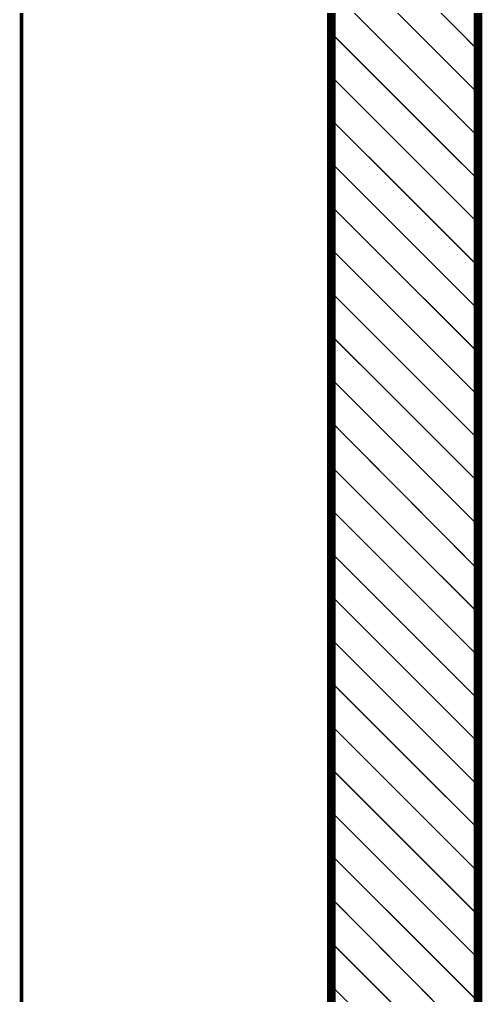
# Model space of a CAD drawing. Extents: x 0.4 to 11.4, y 0.4 to 16.2.
# Drawn here: x 6.347 to 6.972, y 5.723 to 7.041 of the extents above; entities that cross this region are included whole.
import ezdxf

# ---------------------------------------------------------------- set-up
doc = ezdxf.new("R2010")
doc.units = 0
doc.header["$MEASUREMENT"] = 0

msp = doc.modelspace()

# ---------------------------------------------------------------- linework, layer by layer
at = {"color": 0}
for points, const_width in [([(6.34944, 5.21446), (6.34944, 11.8294)], 0.005), ([(6.9661, 5.21446), (6.9661, 11.8294)], 0.01167), ([(6.76779, 5.01611), (6.76779, 11.7078)], 0.01167), ([(6.76779, 7.19943), (6.9661, 6.99946)], 0.00167), ([(6.76779, 7.13943), (6.9661, 6.94114)], 0.00167), ([(6.76779, 7.08111), (6.9661, 6.88276)], 0.00167), ([(6.76779, 7.02279), (6.9661, 6.82443)], 0.00167), ([(6.76779, 6.96446), (6.9661, 6.76611)], 0.00167), ([(6.76779, 6.90608), (6.9661, 6.70779)], 0.00167), ([(6.76779, 6.84776), (6.9661, 6.64947)], 0.00167), ([(6.76779, 6.78944), (6.9661, 6.5911)], 0.00167), ([(6.76779, 6.73112), (6.9661, 6.53276)], 0.00167), ([(6.76779, 6.67279), (6.9661, 6.47444)], 0.00167), ([(6.76779, 6.61442), (6.9661, 6.41613)], 0.00167), ([(6.76779, 6.5561), (6.9661, 6.35781)], 0.00167), ([(6.76779, 6.49778), (6.9661, 6.29779)], 0.00167), ([(6.76779, 6.43778), (6.9661, 6.23942)], 0.00167), ([(6.76779, 6.37944), (6.9661, 6.1811)], 0.00167), ([(6.76779, 6.32113), (6.9661, 6.12278)], 0.00167), ([(6.76779, 6.26281), (6.9661, 6.06446)], 0.00167), ([(6.76779, 6.20443), (6.9661, 6.00613)], 0.00167), ([(6.76779, 6.14611), (6.9661, 5.94775)], 0.00167), ([(6.76779, 6.08778), (6.9661, 5.88943)], 0.00167), ([(6.76779, 6.02946), (6.9661, 5.83111)], 0.00167), ([(6.76779, 5.97114), (6.9661, 5.77279)], 0.00167), ([(6.76779, 5.91276), (6.9661, 5.71446)], 0.00167), ([(6.76779, 5.85444), (6.9661, 5.65446)], 0.00167), ([(6.76779, 5.79443), (6.9661, 5.59614)], 0.00167), ([(6.76779, 5.73611), (6.9661, 5.53776)], 0.00167), ([(6.9661, 5.72944), (6.9661, 5.61111)], 0.01)]:
    msp.add_lwpolyline(points, dxfattribs=dict(at, const_width=const_width))

doc.saveas('drawing.dxf')
